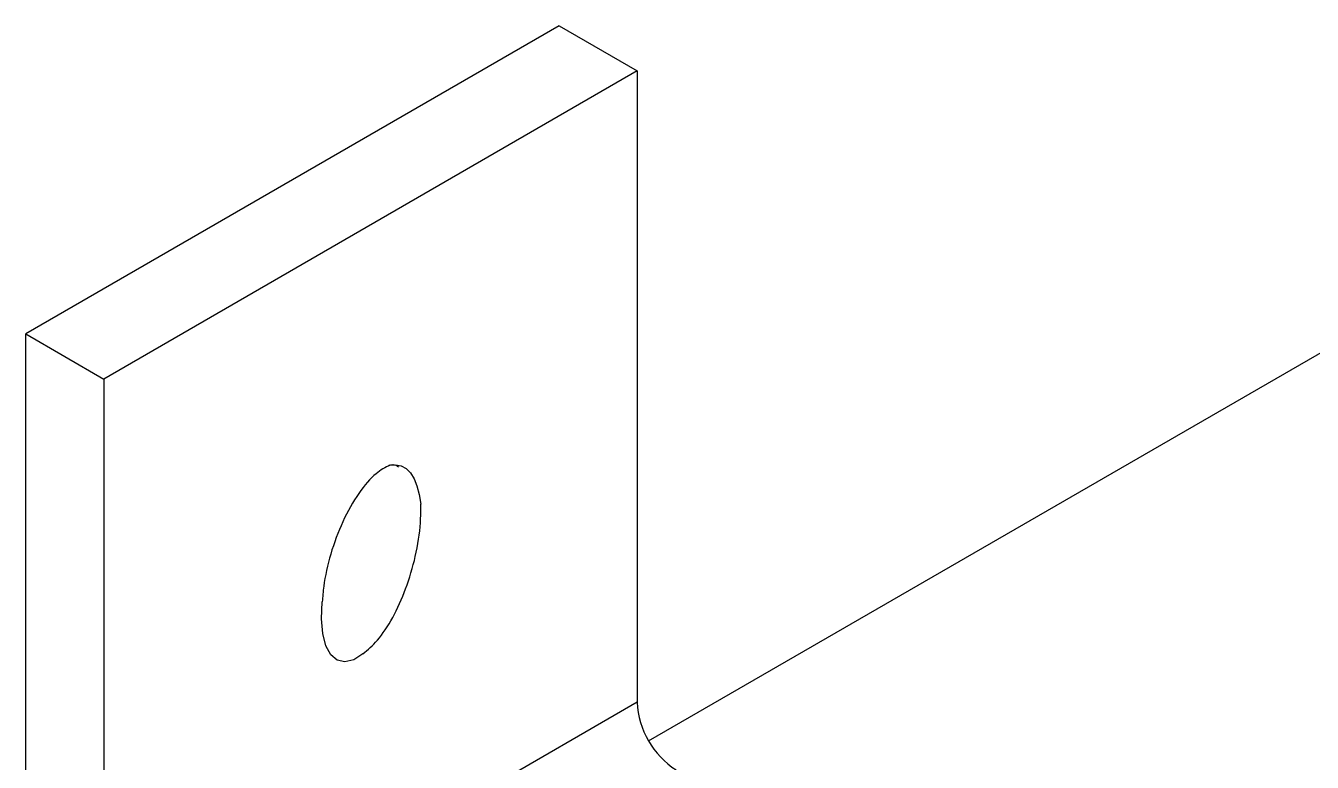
# Model space of a CAD drawing. Extents: x -976302 to -776254, y 5665 to 231437.
# Drawn here: x -788930.4 to -788578.6, y 87643.4 to 87844.7 of the extents above; entities that cross this region are included whole.
import ezdxf

# ---------------------------------------------------------------- set-up
doc = ezdxf.new("R2010")
doc.units = 0
doc.header["$LTSCALE"] = 1000
doc.header["$MEASUREMENT"] = 0
doc.layers.add('暖通', color=7, linetype='Continuous')

msp = doc.modelspace()

# ---------------------------------------------------------------- linework, layer by layer
at = {"layer": '暖通', "color": 7}
for p, q in [((-788784.56, 87844.69), (-788930.45, 87760.47)), ((-788784.56, 87844.69), (-788930.45, 87760.47)), ((-788784.56, 87844.69), (-788763.21, 87832.36)), ((-788784.56, 87844.69), (-788763.21, 87832.36)), ((-788763.21, 87832.36), (-788909.1, 87748.15)), ((-788763.21, 87832.36), (-788909.1, 87748.15)), ((-788763.21, 87832.36), (-788763.21, 87659.79)), ((-788763.21, 87832.36), (-788763.21, 87659.79)), ((-788760.08, 87649.27), (-788531.18, 87781.41)), ((-788760.08, 87649.27), (-788531.18, 87781.41)), ((-788930.45, 87575.57), (-788930.45, 87760.47)), ((-788930.45, 87760.47), (-788909.1, 87748.15)), ((-788930.45, 87575.57), (-788930.45, 87760.47)), ((-788930.45, 87760.47), (-788909.1, 87748.15)), ((-788909.1, 87748.15), (-788909.1, 87575.58)), ((-788909.1, 87748.15), (-788909.1, 87575.58)), ((-788832.93, 87678.47), (-788832.85, 87678.6)), ((-788832.93, 87678.47), (-788832.85, 87678.6)), ((-788763.21, 87659.79), (-788909.1, 87575.58)), ((-788763.21, 87659.79), (-788909.1, 87575.58))]:
    msp.add_line(p, q, dxfattribs=at)
at = {"layer": '暖通', "color": 7, "flags": 128}
for points in [[(-788830.86, 87724.59), (-788829.27, 87724.72), (-788827.78, 87724.41), (-788826.43, 87723.66), (-788825.24, 87722.49), (-788824.24, 87720.91), (-788823.44, 87718.93), (-788822.82, 87716.62), (-788822.43, 87713.98)], [(-788830.86, 87724.59), (-788829.27, 87724.72), (-788827.78, 87724.41), (-788826.43, 87723.66), (-788825.24, 87722.49), (-788824.24, 87720.91), (-788823.44, 87718.93), (-788822.82, 87716.62), (-788822.43, 87713.98)], [(-788838.22, 87673.06), (-788840.75, 87671.43), (-788843.14, 87670.83), (-788845.25, 87671.29), (-788847.02, 87672.78), (-788848.36, 87675.24), (-788849.21, 87678.57), (-788849.55, 87682.62), (-788849.35, 87687.24)], [(-788838.22, 87673.06), (-788840.75, 87671.43), (-788843.14, 87670.83), (-788845.25, 87671.29), (-788847.02, 87672.78), (-788848.36, 87675.24), (-788849.21, 87678.57), (-788849.55, 87682.62), (-788849.35, 87687.24)]]:
    msp.add_lwpolyline(points, dxfattribs=at)
at = {"layer": '暖通', "color": 7}
msp.add_arc((-788740.04, 87660.85), 23.2, 182.6055, 237.3945, dxfattribs=at)
msp.add_arc((-788740.04, 87660.85), 23.2, 182.6055, 237.3945, dxfattribs=at)
for points, knots in [([(-788830.86, 87724.59), (-788832.11, 87723.95), (-788834.89, 87722.53), (-788839.45, 87717.17), (-788843.86, 87709.48), (-788847.2, 87700.45), (-788848.92, 87692.78), (-788849.24, 87688.65), (-788849.35, 87687.24)], [0, 0, 0, 0, 0.155552, 0.346221, 0.541038, 0.727496, 0.907155, 1, 1, 1, 1]), ([(-788830.86, 87724.59), (-788832.11, 87723.95), (-788834.89, 87722.53), (-788839.45, 87717.17), (-788843.86, 87709.48), (-788847.2, 87700.45), (-788848.92, 87692.78), (-788849.24, 87688.65), (-788849.35, 87687.24)], [0, 0, 0, 0, 0.155552, 0.346221, 0.541038, 0.727496, 0.907155, 1, 1, 1, 1]), ([(-788830.86, 87724.59), (-788830.55, 87724.67), (-788829.64, 87724.9), (-788828.93, 87724.47), (-788828.46, 87724.18)], [0, 0, 0, 0, 0.340159, 1, 1, 1, 1]), ([(-788830.86, 87724.59), (-788830.55, 87724.67), (-788829.64, 87724.9), (-788828.93, 87724.47), (-788828.46, 87724.18)], [0, 0, 0, 0, 0.340159, 1, 1, 1, 1]), ([(-788838.22, 87673.06), (-788836.89, 87674.16), (-788834.12, 87676.46), (-788829.96, 87682.74), (-788826.35, 87690.81), (-788823.63, 87699.85), (-788822.37, 87707.92), (-788822.41, 87712.29), (-788822.43, 87713.98)], [0, 0, 0, 0, 0.159445, 0.333594, 0.508606, 0.689343, 0.879848, 1, 1, 1, 1]), ([(-788838.22, 87673.06), (-788836.89, 87674.16), (-788834.12, 87676.46), (-788829.96, 87682.74), (-788826.35, 87690.81), (-788823.63, 87699.85), (-788822.37, 87707.92), (-788822.41, 87712.29), (-788822.43, 87713.98)], [0, 0, 0, 0, 0.159445, 0.333594, 0.508606, 0.689343, 0.879848, 1, 1, 1, 1])]:
    msp.add_open_spline(points, degree=3, knots=knots, dxfattribs=at)

doc.saveas('drawing.dxf')
